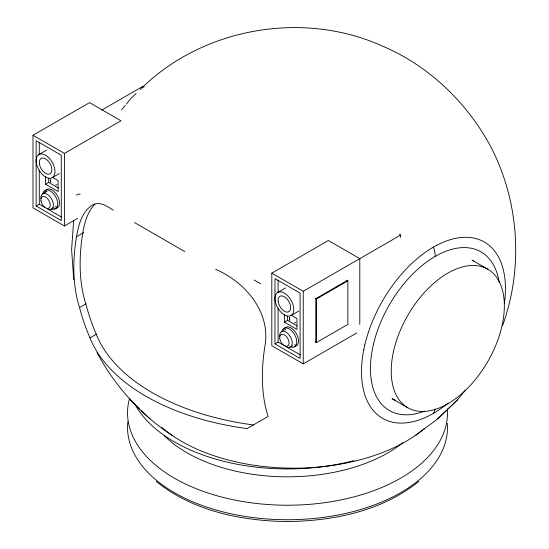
<?xml version="1.0" encoding="UTF-8"?>
<svg xmlns="http://www.w3.org/2000/svg" width="549" height="549" viewBox="0 0 549 549"><rect width="100%" height="100%" fill="white"/><g stroke="black" fill="none" stroke-linecap="round" stroke-linejoin="round"><path stroke-width="0.82" d="M50.549 180.504L50.7 181.801M50.556 180.388L50.782 179.2M289.371 318.386L289.556 319.799M289.378 318.269L289.563 317.198M50.563 180.25L50.549 180.758M289.385 318.132L289.371 318.64M73.676 220.108L71.61 249.575L73.717 279.647M113.32 210.233C107.144 206.328 99.568 200.769 92.17 205.196C80.586 212.902 77.896 227.965 75.837 240.791A177.759 102.629 -60 0 0 78.04 302.478L79.53 307.605A178.995 146.144 60 0 0 89.967 337.861A209.128 120.739 0 0 0 247.091 428.577L268.077 416.458L266.581 411.338A177.759 102.629 -60 0 1 264.989 345.671C270.705 311.688 245.197 282.131 215.695 269.339M363.836 349.356L364.776 345.026M502.589 325.564C523.712 267.246 519.1 200.632 490.257 145.739C466.561 102.231 428.982 66.004 383.236 46.418C303.391 10.006 202.512 27.539 140.194 89.514M121.569 109.875L125.186 105.435M126.222 104.173L130.875 98.497L136.118 93.447M448.19 408.785L457.557 399.768L465.346 390.257M94.895 204.201C86.419 212.971 83.867 225.495 82.124 237.168A177.759 102.629 -60 0 0 85.816 303.974A178.995 146.144 60 0 0 96.253 334.231A209.128 120.739 0 0 0 253.37 424.947M415.641 435.268L437.642 418.921L446.371 410.515M437.642 418.921L457.557 399.768M418.763 481.432C382.173 511.05 333.614 521.001 287.525 521.55C241.436 521.001 192.871 511.05 156.28 481.432M32.988 135.274L89.556 102.615L120.979 120.759L64.418 153.418L32.988 135.274L32.988 207.845L64.418 225.989L77.635 218.351M101.73 110.102L142.973 86.289L144.25 87.023M38.897 154.571L46.754 150.035M52.224 177.663L59.367 173.539M45.56 176.723L45.56 184.258L48.703 182.446L58.318 187.991M42.685 193.797L46.727 191.464M36.131 206.033L61.275 220.547L61.275 155.23L36.131 140.716L36.131 206.033L39.274 204.214L44.455 207.206M76.448 236.811L83.771 232.584M79.53 307.605L86.172 303.769M89.967 337.861L96.603 334.032M356.864 332.907L303.233 363.87L271.81 345.726L271.81 273.155L328.377 240.496L359.801 258.641L359.801 324.384M277.719 292.452L285.569 287.916M271.81 273.155L303.233 291.299L400.646 235.054L400.646 237.456M347.229 280.484L315.805 298.629L315.805 342.171M315.174 298.265L316.437 298.992L347.86 280.848L347.86 324.39L316.437 342.535L315.174 341.807M291.045 315.545L298.903 311.009M284.382 314.604L284.382 322.139L287.525 320.328L297.139 325.873M274.953 343.914L300.09 358.428L300.09 293.111L274.953 278.597L274.953 343.914L278.096 342.096L283.27 345.088M364.79 345.019A101.853 58.805 -60 0 1 433.47 247.057L436.736 245.286M56.945 184.622L55.621 185.027M295.76 322.503L294.442 322.908M134.512 222.565L184.855 251.627M472.785 260.535L487.78 269.195A79.989 46.185 -60 0 1 462.423 393.105A79.989 46.185 -60 0 1 393.153 353.11A79.989 46.185 -60 0 1 487.78 269.195M399.377 234.32L400.646 235.054M346.597 280.12L347.86 280.848M52.217 177.217L58.132 180.628L58.132 191.519L45.56 184.258M291.039 315.099L296.954 318.509L296.954 329.4L284.382 322.139M407.79 407.742L392.075 398.67A79.989 46.185 -60 0 0 395.033 400.146M48.147 209.341L61.461 217.02M286.969 347.222L300.276 354.901M171.974 435.268C140.441 414.619 114.892 385.686 96.96 352.636M130.058 399.768L139.425 408.785M141.244 410.515L149.973 418.921M289.838 320.506L289.591 319.916M50.961 182.508L50.769 182.035M316.437 298.992L316.437 342.535M303.233 291.299L303.233 363.87M287.525 316.142L287.525 320.328M278.096 280.175L278.096 292.054M278.096 308.167L278.096 342.096M142.973 86.289L142.973 87.888M64.418 153.418L64.418 225.989M48.703 178.26L48.703 182.446M39.274 142.294L39.274 154.173M39.274 170.286L39.274 204.214M472.071 260.123A79.989 46.185 -60 0 1 473.471 260.995M402.794 442.796A142.205 82.103 0 0 1 164.295 435.693M353.981 460.59A159.985 92.362 0 0 1 134.279 403.09M447.346 408.737A159.985 92.362 0 0 1 278.247 505.066A159.985 92.362 0 0 1 129.598 398.08M447.36 423.389A159.985 92.362 0 0 1 286.146 519.731A159.985 92.362 0 0 1 127.835 421.797M424.555 428.481A158.682 91.614 0 0 1 161.749 427.362M434.966 409.087A22.221 12.826 60 0 1 433.47 413.322M436.736 245.293A101.791 58.77 -60 0 1 504.407 303.364M448.156 403.09A101.791 58.77 -60 0 1 363.85 349.329M433.47 247.091A22.221 12.826 60 0 1 435.213 256.41A91.608 52.889 -60 0 1 499.151 282.289M424.624 411.112A91.608 52.889 -60 0 1 373.409 344.518M373.402 344.546A91.669 52.924 -60 0 1 435.213 256.376M76.627 195.279A217.781 14.919 25.3 0 1 80.154 194.113M260.686 283.785A217.781 2.642 29.8 0 1 254.098 280.004M281.857 331.644A10.657 6.149 60 0 1 290.009 329.393A10.657 6.149 60 0 1 296.776 342.013A10.657 6.149 60 0 1 289.913 346.659M283.579 330.649A10.657 6.149 60 0 1 295.376 332.104A10.657 6.149 60 0 1 294.689 346.33M292.699 346.083A10.657 6.149 60 0 1 292.171 345.897M279.695 336.413A8.887 5.133 60 0 1 286.159 332.241A8.887 5.133 60 0 1 292.164 344.086A8.887 5.133 60 0 1 284.224 345.355M285.082 330.1A8.887 5.133 60 0 1 285.789 329.263M295.108 344.353A8.887 5.133 60 0 1 294.628 344.573M40.873 198.532A8.887 5.133 60 0 1 46.754 194.03A8.887 5.133 60 0 1 53.411 204.901A8.887 5.133 60 0 1 47.132 208.75M56.293 206.472A8.887 5.133 60 0 1 55.284 206.836M46.583 191.766A8.887 5.133 60 0 1 46.967 191.381M42.822 193.948A10.657 6.149 60 0 1 50.748 191.23A10.657 6.149 60 0 1 57.789 203.72A10.657 6.149 60 0 1 51.201 208.805M44.476 193.536A10.657 6.149 60 0 1 52.114 190.016A10.657 6.149 60 0 1 59.505 202.512A10.657 6.149 60 0 1 52.924 207.81M275.07 300.337A13.334 7.7 60 0 0 290.325 315.881A13.334 7.7 60 0 0 287.751 295.774A13.334 7.7 60 0 0 275.07 300.337M278.178 301.552A8.887 5.133 60 0 0 288.342 311.914A8.887 5.133 60 0 0 286.626 298.512A8.887 5.133 60 0 0 278.178 301.552M279.777 338.774A6.663 3.85 60 0 0 287.546 346.144A6.663 3.85 60 0 0 285.823 335.933A6.663 3.85 60 0 0 279.777 338.774M40.955 200.893A6.663 3.85 60 0 0 48.724 208.263A6.663 3.85 60 0 0 47.001 198.052A6.663 3.85 60 0 0 40.955 200.893M36.255 162.456A13.334 7.7 60 0 0 51.503 178A13.334 7.7 60 0 0 48.93 157.892A13.334 7.7 60 0 0 36.255 162.456M39.356 163.671A8.887 5.133 60 0 0 49.52 174.033A8.887 5.133 60 0 0 47.804 160.631A8.887 5.133 60 0 0 39.356 163.671"/></g></svg>
